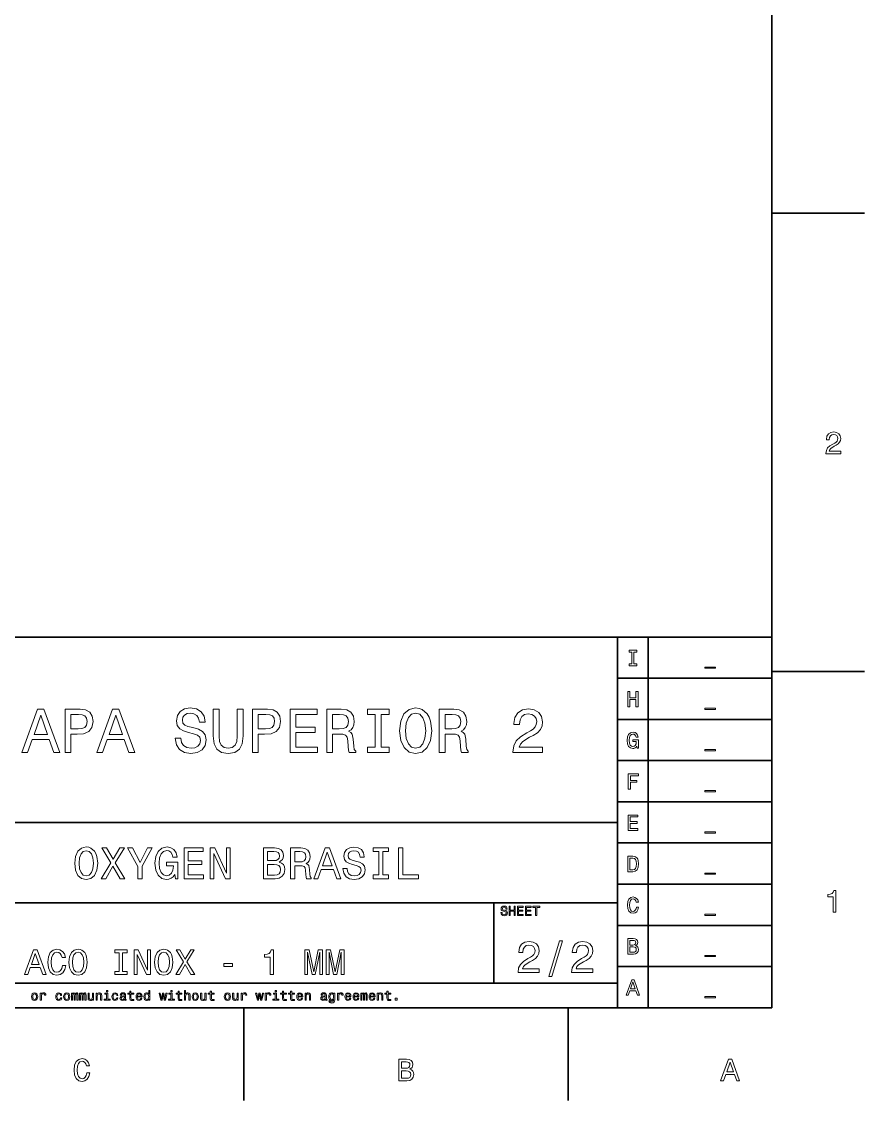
# Model space of a CAD drawing. Extents: x 0 to 841, y 0 to 594.
# Drawn here: x 699.5 to 836, y 5 to 179.6 of the extents above; entities that cross this region are included whole.
import ezdxf

# ---------------------------------------------------------------- set-up
doc = ezdxf.new("R2010")
doc.units = 0

msp = doc.modelspace()

# ---------------------------------------------------------------- linework, layer by layer
at = {"color": 7, "lineweight": 35}
for p, q in [((821, 20), (821, 574)), ((631, 80), (821, 80)), ((796, 20), (796, 80)), ((801, 20), (801, 80)), ((821, 80), (821, 20)), ((796, 73.333336), (821, 73.333336)), ((796, 66.666664), (821, 66.666664)), ((796, 60), (821, 60)), ((796, 53.333332), (821, 53.333332)), ((631, 50), (796, 50)), ((796, 46.666668), (821, 46.666668)), ((796, 40), (821, 40)), ((631, 37), (796, 37)), ((796, 33.333332), (821, 33.333332)), ((796, 26.666666), (821, 26.666666)), ((631, 24), (796, 24)), ((20, 20), (821, 20)), ((631, 20), (821, 20))]:
    msp.add_line(p, q, dxfattribs=at)
at = {"color": 7, "lineweight": 35, "ltscale": 0.375}
for p, q in [((821, 148.600006), (836, 148.600006)), ((821, 74.400002), (836, 74.400002)), ((735.5, 20), (735.5, 5)), ((788, 20), (788, 5))]:
    msp.add_line(p, q, dxfattribs=at)
at = {"color": 7, "lineweight": 35, "ltscale": 0.325}
msp.add_line((776, 24), (776, 37), dxfattribs=at)
at = {"color": 7, "lineweight": 13}
for points in [[(829.76947, 109.666786), (832.175049, 109.666786), (832.175049, 110.100502), (830.273804, 110.100502), (830.3797, 110.337532), (830.561218, 110.534218), (831.121033, 110.892288), (831.418579, 111.043587), (831.751465, 111.260445), (831.988464, 111.512604), (832.124634, 111.810158), (832.175049, 112.148056), (832.089355, 112.571686), (831.852295, 112.904541), (831.489197, 113.116356), (831.020203, 113.192001), (830.536011, 113.10627), (830.167847, 112.869232), (829.930847, 112.490997), (829.850159, 111.991714), (829.850159, 111.921112), (830.309082, 111.921112), (830.309082, 111.961456), (830.354492, 112.304398), (830.490662, 112.556557), (830.70752, 112.717941), (830.994934, 112.773415), (831.287476, 112.722984), (831.504333, 112.596901), (831.645569, 112.400215), (831.695984, 112.153099), (831.660645, 111.921112), (831.564819, 111.724426), (831.403442, 111.552956), (831.18158, 111.401657), (830.884033, 111.240273), (830.389771, 110.927589), (830.041809, 110.594742), (829.835022, 110.191284), (829.76947, 109.681915)], [(798.33429, 75.659821), (797.87323, 75.659821), (797.87323, 75.357224), (799.126831, 75.357224), (799.126831, 75.659821), (798.66571, 75.659821), (798.66571, 77.554626), (799.126831, 77.554626), (799.126831, 77.857224), (797.87323, 77.857224), (797.87323, 77.554626), (798.33429, 77.554626)], [(810.132568, 75.140724), (810.132568, 74.938995), (811.867432, 74.938995), (811.867432, 75.140724)], [(797.664246, 68.690559), (797.999268, 68.690559), (797.999268, 69.864914), (799.000732, 69.864914), (799.000732, 68.690559), (799.332153, 68.690559), (799.332153, 71.190559), (799.000732, 71.190559), (799.000732, 70.171104), (797.999268, 70.171104), (797.999268, 71.190559), (797.664246, 71.190559)], [(699.537476, 61.333572), (700.465454, 61.333572), (701.201721, 63.391209), (703.995667, 63.391209), (704.731995, 61.333572), (705.680115, 61.333572), (703.118164, 68.343658), (702.089355, 68.343658)], [(706.547546, 61.333572), (707.475525, 61.333572), (707.475525, 64.288902), (708.504333, 64.288902), (709.543213, 64.339333), (710.370361, 64.69236), (710.904907, 65.378242), (711.086487, 66.316284), (710.945251, 67.183716), (710.541809, 67.81916), (709.876099, 68.202446), (708.968323, 68.333572), (706.547546, 68.333572)], [(711.68158, 61.333572), (712.609497, 61.333572), (713.345825, 63.391209), (716.139771, 63.391209), (716.876099, 61.333572), (717.824219, 61.333572), (715.262268, 68.343658), (714.233459, 68.343658)], [(725.298279, 63.643372), (724.380432, 63.643372), (724.582153, 62.574207), (725.086487, 61.787464), (725.863159, 61.3134), (726.912109, 61.14193), (727.95105, 61.303314), (728.727661, 61.747116), (729.221924, 62.443081), (729.403442, 63.36095), (729.252197, 64.188042), (728.828552, 64.722618), (728.142639, 65.075645), (727.224792, 65.337898), (726.438049, 65.529541), (725.923645, 65.751442), (725.631165, 66.074203), (725.540344, 66.578529), (725.631165, 67.032417), (725.893372, 67.375359), (726.296875, 67.607346), (726.851624, 67.688042), (727.416443, 67.587173), (727.860229, 67.314842), (728.152771, 66.860947), (728.293945, 66.245674), (729.211853, 66.245674), (729.211853, 66.265846), (729.050415, 67.213974), (728.576416, 67.920029), (727.829956, 68.363831), (726.82135, 68.515129), (725.913574, 68.363831), (725.20752, 67.940201), (724.753601, 67.284584), (724.592224, 66.437317), (724.723389, 65.680832), (725.106628, 65.166428), (725.711853, 64.823486), (726.53894, 64.561241), (727.355896, 64.329247), (727.971191, 64.107346), (728.344421, 63.78458), (728.475525, 63.260086), (728.354492, 62.725502), (728.041809, 62.322044), (727.567749, 62.069885), (726.952454, 61.989193), (726.266602, 62.100143), (725.742065, 62.422909), (725.409241, 62.947407)], [(730.553345, 63.996395), (730.694519, 62.735588), (731.138367, 61.837894), (731.884766, 61.323486), (732.963989, 61.14193), (734.033142, 61.323486), (734.779541, 61.837894), (735.223389, 62.725502), (735.374634, 63.996395), (735.374634, 68.333572), (734.436646, 68.333572), (734.436646, 63.945965), (734.345825, 63.088615), (734.073486, 62.473343), (733.609497, 62.110229), (732.963989, 61.989193), (732.298279, 62.110229), (731.83429, 62.473343), (731.561951, 63.078529), (731.481262, 63.945965), (731.481262, 68.333572), (730.553345, 68.333572)], [(736.907776, 61.333572), (737.835754, 61.333572), (737.835754, 64.288902), (738.864563, 64.288902), (739.903442, 64.339333), (740.730591, 64.69236), (741.265137, 65.378242), (741.446716, 66.316284), (741.305481, 67.183716), (740.902039, 67.81916), (740.236328, 68.202446), (739.328552, 68.333572), (736.907776, 68.333572)], [(742.989929, 61.333572), (747.427979, 61.333572), (747.427979, 62.180836), (743.917908, 62.180836), (743.917908, 64.551155), (747.044678, 64.551155), (747.044678, 65.388329), (743.917908, 65.388329), (743.917908, 67.486313), (747.34729, 67.486313), (747.34729, 68.333572), (742.989929, 68.333572)], [(748.930847, 61.333572), (749.868896, 61.333572), (749.868896, 64.288902), (750.827087, 64.288902), (751.533142, 64.258644), (751.976929, 64.117432), (752.219055, 63.78458), (752.319885, 63.18948), (752.370361, 62.2817), (752.430847, 61.6866), (752.55188, 61.333572), (753.610962, 61.333572), (753.610962, 61.525215), (753.378967, 61.807636), (753.298279, 62.33213), (753.227661, 63.461815), (753.056213, 64.298988), (752.824219, 64.561241), (752.461121, 64.752884), (752.864563, 65.005043), (753.146973, 65.35807), (753.328552, 65.801872), (753.389038, 66.336456), (753.247864, 67.183716), (752.84436, 67.81916), (752.178711, 68.202446), (751.270874, 68.333572), (748.930847, 68.333572)], [(756.788208, 62.180836), (755.497131, 62.180836), (755.497131, 61.333572), (759.007202, 61.333572), (759.007202, 62.180836), (757.716125, 62.180836), (757.716125, 67.486313), (759.007202, 67.486313), (759.007202, 68.333572), (755.497131, 68.333572), (755.497131, 67.486313), (756.788208, 67.486313)], [(760.731995, 64.833572), (760.913574, 63.260086), (761.438049, 62.100143), (762.255066, 61.384007), (763.324219, 61.14193), (764.383301, 61.384007), (765.210388, 62.100143), (765.724792, 63.260086), (765.916443, 64.833572), (765.724792, 66.396973), (765.502869, 67.032417), (765.210388, 67.556915), (764.383301, 68.273056), (763.878967, 68.454613), (763.324219, 68.525215), (762.244995, 68.273056), (761.427979, 67.567001), (760.913574, 66.407059)], [(767.146973, 61.333572), (768.085022, 61.333572), (768.085022, 64.288902), (769.043213, 64.288902), (769.749268, 64.258644), (770.193115, 64.117432), (770.435181, 63.78458), (770.536011, 63.18948), (770.586487, 62.2817), (770.646973, 61.6866), (770.768005, 61.333572), (771.827087, 61.333572), (771.827087, 61.525215), (771.595093, 61.807636), (771.514404, 62.33213), (771.443787, 63.461815), (771.272339, 64.298988), (771.040344, 64.561241), (770.677246, 64.752884), (771.080688, 65.005043), (771.363098, 65.35807), (771.544678, 65.801872), (771.605225, 66.336456), (771.463989, 67.183716), (771.060547, 67.81916), (770.394836, 68.202446), (769.487061, 68.333572), (767.146973, 68.333572)], [(779.079224, 61.333572), (783.890503, 61.333572), (783.890503, 62.201008), (780.087891, 62.201008), (780.299683, 62.675072), (780.662842, 63.068443), (781.78241, 63.78458), (782.377502, 64.087173), (783.043213, 64.520889), (783.517273, 65.025215), (783.789612, 65.620316), (783.890503, 66.296112), (783.718994, 67.143372), (783.244934, 67.809074), (782.518738, 68.232712), (781.580688, 68.384003), (780.612427, 68.212532), (779.876099, 67.738472), (779.402039, 66.981987), (779.240662, 65.983429), (779.240662, 65.842216), (780.158508, 65.842216), (780.158508, 65.922913), (780.249268, 66.608788), (780.521606, 67.113113), (780.955322, 67.435875), (781.530273, 67.546829), (782.115295, 67.445961), (782.549011, 67.193802), (782.831421, 66.80043), (782.932251, 66.306198), (782.861694, 65.842216), (782.670044, 65.448845), (782.34729, 65.105904), (781.903442, 64.803314), (781.30835, 64.480545), (780.319885, 63.855186), (779.623901, 63.18948), (779.210388, 62.382565), (779.079224, 61.363831)], [(810.132568, 68.47406), (810.132568, 68.272331), (811.867432, 68.272331), (811.867432, 68.47406)], [(701.524536, 64.248558), (702.60376, 67.335014), (703.682983, 64.248558)], [(708.716125, 67.476227), (709.32135, 67.415703), (709.765137, 67.22406), (710.027405, 66.871033), (710.118164, 66.316284), (710.017334, 65.73127), (709.744995, 65.378242), (709.281006, 65.196686), (708.645569, 65.146255), (707.475525, 65.146255), (707.475525, 67.476227)], [(713.668579, 64.248558), (714.747864, 67.335014), (715.827087, 64.248558)], [(739.076416, 67.476227), (739.68158, 67.415703), (740.125366, 67.22406), (740.387634, 66.871033), (740.478394, 66.316284), (740.377563, 65.73127), (740.105225, 65.378242), (739.641235, 65.196686), (739.005798, 65.146255), (737.835754, 65.146255), (737.835754, 67.476227)], [(751.008667, 67.476227), (751.623901, 67.415703), (752.057617, 67.22406), (752.329956, 66.871033), (752.420776, 66.316284), (752.319885, 65.73127), (752.047546, 65.378242), (751.583618, 65.196686), (750.94812, 65.146255), (749.868896, 65.146255), (749.868896, 67.476227)], [(761.700317, 64.833572), (761.811279, 66.054031), (762.144104, 66.951729), (762.658508, 67.496399), (763.324219, 67.688042), (763.979858, 67.496399), (764.494263, 66.941643), (764.827087, 66.043945), (764.94812, 64.833572), (764.827087, 63.61311), (764.494263, 62.715416), (763.979858, 62.17075), (763.324219, 61.989193), (762.658508, 62.17075), (762.144104, 62.715416), (761.811279, 63.603024)], [(769.224792, 67.476227), (769.840088, 67.415703), (770.273804, 67.22406), (770.546143, 66.871033), (770.636902, 66.316284), (770.536011, 65.73127), (770.263672, 65.378242), (769.799744, 65.196686), (769.164246, 65.146255), (768.085022, 65.146255), (768.085022, 67.476227)], [(799.159241, 62.35891), (799.220459, 62.023895), (799.400574, 62.023895), (799.400574, 63.37476), (798.489197, 63.37476), (798.489197, 63.068565), (799.051147, 63.068565), (799.051147, 63.046951), (799.007935, 62.715538), (798.892639, 62.470581), (798.716125, 62.315681), (798.496399, 62.265251), (798.251465, 62.33009), (798.060547, 62.524616), (797.938049, 62.845222), (797.894836, 63.284702), (797.934448, 63.720581), (798.056946, 64.041183), (798.251465, 64.23571), (798.514404, 64.304153), (798.694519, 64.268135), (798.842224, 64.167267), (798.950317, 63.997959), (799.011536, 63.771015), (799.368164, 63.771015), (799.274475, 64.116837), (799.097961, 64.376198), (798.849426, 64.534698), (798.536011, 64.592339), (798.125366, 64.502281), (797.815552, 64.239311), (797.617432, 63.825047), (797.549011, 63.273895), (797.617432, 62.719139), (797.815552, 62.304874), (798.107361, 62.041908), (798.474792, 61.955452), (798.680115, 61.984268), (798.863831, 62.056316), (799.022339, 62.182396)], [(810.132568, 61.807396), (810.132568, 61.605667), (811.867432, 61.605667), (811.867432, 61.807396)], [(797.761536, 55.357231), (798.096558, 55.357231), (798.096558, 56.506367), (799.148438, 56.506367), (799.148438, 56.805359), (798.096558, 56.805359), (798.096558, 57.554638), (799.389771, 57.554638), (799.389771, 57.857231), (797.761536, 57.857231)], [(810.132568, 55.140732), (810.132568, 54.939003), (811.867432, 54.939003), (811.867432, 55.140732)], [(797.74353, 48.690563), (799.328552, 48.690563), (799.328552, 48.993156), (798.074951, 48.993156), (798.074951, 49.839699), (799.19165, 49.839699), (799.19165, 50.138691), (798.074951, 50.138691), (798.074951, 50.88797), (799.299744, 50.88797), (799.299744, 51.190563), (797.74353, 51.190563)], [(810.132568, 48.474064), (810.132568, 48.272335), (811.867432, 48.272335), (811.867432, 48.474064)], [(708.125366, 43.381123), (708.255066, 42.257202), (708.6297, 41.428673), (709.213257, 40.917145), (709.976929, 40.744236), (710.733398, 40.917145), (711.324219, 41.428673), (711.69165, 42.257202), (711.828552, 43.381123), (711.69165, 44.497837), (711.533142, 44.951729), (711.324219, 45.326366), (710.733398, 45.837894), (710.373169, 45.967579), (709.976929, 46.018009), (709.206055, 45.837894), (708.622498, 45.333572), (708.255066, 44.505043)], [(708.817017, 43.381123), (708.89624, 44.25288), (709.133972, 44.894089), (709.501404, 45.283138), (709.976929, 45.420029), (710.445251, 45.283138), (710.812683, 44.886887), (711.050415, 44.245674), (711.136902, 43.381123), (711.050415, 42.509365), (710.812683, 41.868153), (710.445251, 41.479107), (709.976929, 41.349422), (709.501404, 41.479107), (709.133972, 41.868153), (708.89624, 42.502159)], [(712.404907, 40.881123), (713.161377, 40.881123), (714.306885, 42.905617), (715.47406, 40.881123), (716.237732, 40.881123), (714.674316, 43.453167), (716.158508, 45.888329), (715.430847, 45.888329), (714.328552, 44.036743), (713.247803, 45.888329), (712.491333, 45.888329), (713.968262, 43.445965)], [(719.02594, 40.881123), (719.02594, 42.905617), (720.668579, 45.888329), (719.919312, 45.888329), (718.687317, 43.518009), (717.440918, 45.888329), (716.641174, 45.888329), (718.355896, 42.862389), (718.355896, 40.881123)], [(724.306885, 41.551151), (724.429382, 40.881123), (724.789612, 40.881123), (724.789612, 43.582851), (722.966858, 43.582851), (722.966858, 42.970459), (724.090759, 42.970459), (724.090759, 42.927231), (724.004333, 42.264408), (723.773743, 41.774494), (723.420715, 41.464695), (722.981262, 41.363831), (722.491333, 41.493515), (722.109497, 41.882565), (721.864563, 42.523773), (721.778076, 43.402737), (721.857361, 44.274494), (722.102295, 44.915703), (722.491333, 45.304752), (723.017273, 45.441643), (723.377502, 45.369595), (723.672913, 45.167866), (723.889038, 44.82925), (724.011536, 44.375359), (724.724792, 44.375359), (724.537476, 45.067001), (724.184448, 45.585732), (723.687317, 45.902737), (723.060486, 46.018009), (722.239197, 45.837894), (721.619568, 45.311958), (721.223328, 44.483429), (721.086426, 43.381123), (721.223328, 42.271614), (721.619568, 41.443081), (722.203186, 40.917145), (722.938049, 40.744236), (723.348694, 40.801872), (723.716125, 40.945965), (724.033142, 41.198124)], [(725.812683, 40.881123), (728.982727, 40.881123), (728.982727, 41.486309), (726.475525, 41.486309), (726.475525, 43.179394), (728.708923, 43.179394), (728.708923, 43.777374), (726.475525, 43.777374), (726.475525, 45.275936), (728.925049, 45.275936), (728.925049, 45.881123), (725.812683, 45.881123)], [(730.020142, 40.881123), (730.618164, 40.881123), (730.618164, 44.980545), (732.534546, 40.881123), (733.305481, 40.881123), (733.305481, 45.881123), (732.700256, 45.881123), (732.700256, 41.7817), (730.805481, 45.881123), (730.020142, 45.881123)], [(741.237732, 43.582851), (741.742065, 44.000717), (741.871765, 44.2817), (741.914978, 44.627522), (741.821289, 45.167866), (741.540344, 45.556915), (741.086426, 45.794666), (740.452454, 45.881123), (738.672913, 45.881123), (738.672913, 40.881123), (740.553284, 40.881123), (741.223328, 40.981987), (741.720459, 41.277374), (742.030273, 41.745674), (742.138306, 42.379681), (742.073486, 42.804752), (741.900574, 43.15778), (741.619568, 43.417145)], [(743.067688, 40.881123), (743.737732, 40.881123), (743.737732, 42.992073), (744.42218, 42.992073), (744.926514, 42.970459), (745.24353, 42.869595), (745.416443, 42.631844), (745.488464, 42.206772), (745.524475, 41.558357), (745.567688, 41.133286), (745.654175, 40.881123), (746.410645, 40.881123), (746.410645, 41.018009), (746.244934, 41.219738), (746.187317, 41.594379), (746.136902, 42.401295), (746.014404, 42.999279), (745.848694, 43.1866), (745.589355, 43.323486), (745.877502, 43.503601), (746.079224, 43.755764), (746.208923, 44.072765), (746.252136, 44.454609), (746.151306, 45.059795), (745.863098, 45.513687), (745.387573, 45.787464), (744.739197, 45.881123), (743.067688, 45.881123)], [(746.821289, 40.881123), (747.484131, 40.881123), (748.010071, 42.350864), (750.005737, 42.350864), (750.531677, 40.881123), (751.208923, 40.881123), (749.378967, 45.888329), (748.644104, 45.888329)], [(752.210388, 42.530979), (751.554749, 42.530979), (751.698853, 41.767288), (752.059082, 41.20533), (752.613831, 40.866714), (753.363098, 40.744236), (754.105164, 40.859509), (754.659912, 41.17651), (755.012939, 41.67363), (755.142639, 42.32925), (755.034546, 42.920029), (754.731995, 43.301872), (754.242065, 43.554031), (753.586426, 43.741352), (753.024475, 43.878242), (752.657043, 44.036743), (752.44812, 44.267288), (752.383301, 44.627522), (752.44812, 44.951729), (752.635437, 45.196686), (752.923645, 45.362389), (753.319885, 45.420029), (753.723328, 45.34798), (754.040344, 45.153458), (754.249268, 44.82925), (754.350159, 44.389767), (755.005737, 44.389767), (755.005737, 44.404179), (754.890503, 45.081409), (754.55188, 45.585732), (754.018738, 45.902737), (753.298279, 46.010807), (752.649841, 45.902737), (752.145508, 45.600143), (751.821289, 45.131844), (751.706055, 44.526657), (751.799683, 43.986309), (752.073486, 43.618874), (752.505737, 43.373917), (753.096558, 43.1866), (753.680115, 43.020893), (754.119568, 42.862389), (754.386169, 42.631844), (754.479797, 42.257202), (754.393372, 41.875359), (754.170044, 41.587173), (753.831421, 41.407059), (753.391907, 41.349422), (752.902039, 41.428673), (752.527344, 41.659222), (752.289612, 42.033859)], [(757.354492, 41.486309), (756.432251, 41.486309), (756.432251, 40.881123), (758.939453, 40.881123), (758.939453, 41.486309), (758.017273, 41.486309), (758.017273, 45.275936), (758.939453, 45.275936), (758.939453, 45.881123), (756.432251, 45.881123), (756.432251, 45.275936), (757.354492, 45.275936)], [(760.560547, 40.881123), (763.773804, 40.881123), (763.773804, 41.486309), (761.223328, 41.486309), (761.223328, 45.881123), (760.560547, 45.881123)], [(740.315552, 43.806194), (739.335754, 43.806194), (739.335754, 45.283138), (740.373169, 45.283138), (740.762207, 45.239914), (741.036011, 45.110229), (741.201721, 44.886887), (741.259338, 44.555473), (741.194519, 44.22406), (741.021606, 43.993515), (740.726196, 43.849422)], [(744.55188, 45.26873), (744.991333, 45.225502), (745.301147, 45.088615), (745.495667, 44.836452), (745.560486, 44.440201), (745.488464, 44.022331), (745.293945, 43.770172), (744.962524, 43.640488), (744.508667, 43.604465), (743.737732, 43.604465), (743.737732, 45.26873)], [(748.240601, 42.963257), (749.011536, 45.167866), (749.78241, 42.963257)], [(798.496399, 44.523895), (797.664246, 44.523895), (797.664246, 42.023895), (798.496399, 42.023895), (798.889038, 42.103146), (799.180847, 42.344501), (799.360962, 42.737152), (799.425781, 43.273895), (799.368164, 43.821445), (799.296143, 44.037582), (799.195251, 44.210495), (798.903442, 44.444645), (798.712524, 44.502281)], [(798.471191, 44.224903), (798.744934, 44.170868), (798.932251, 44.005165), (799.043945, 43.709774), (799.079956, 43.273895), (799.040344, 42.852425), (798.92865, 42.557037), (798.737732, 42.380524), (798.471191, 42.322887), (797.999268, 42.322887), (797.999268, 44.224903)], [(740.47406, 41.479107), (739.335754, 41.479107), (739.335754, 43.201008), (740.409241, 43.201008), (740.863098, 43.150574), (741.187317, 42.999279), (741.381836, 42.739914), (741.446655, 42.365273), (741.381836, 41.969017), (741.201721, 41.695244), (740.899109, 41.529537)], [(810.132568, 41.807396), (810.132568, 41.605667), (811.867432, 41.605667), (811.867432, 41.807396)], [(830.909241, 35.466785), (831.368164, 35.466785), (831.368164, 38.992001), (831.025208, 38.992001), (830.934448, 38.684364), (830.752869, 38.477592), (830.475525, 38.356556), (830.092224, 38.316208), (830.092224, 37.958141), (830.909241, 37.958141)], [(799.083557, 36.286625), (799.011536, 35.984032), (798.892639, 35.767895), (798.726929, 35.634609), (798.53241, 35.591381), (798.298279, 35.656223), (798.114563, 35.850746), (797.992065, 36.167751), (797.952454, 36.607231), (797.992065, 37.04311), (798.110962, 37.363716), (798.294678, 37.558239), (798.53241, 37.626682), (798.705322, 37.59066), (798.853027, 37.489796), (798.968323, 37.327694), (799.047546, 37.104351), (799.389771, 37.104351), (799.281677, 37.446568), (799.09436, 37.705933), (798.838623, 37.868038), (798.53241, 37.925674), (798.150574, 37.835617), (797.858765, 37.583454), (797.671448, 37.169189), (797.606628, 36.607231), (797.671448, 36.045273), (797.858765, 35.631008), (798.150574, 35.375244), (798.53241, 35.288788), (798.867432, 35.357231), (799.137634, 35.548153), (799.328552, 35.861553), (799.429382, 36.286625)], [(777.309082, 35.413544), (777.112366, 35.413544), (777.15564, 35.184437), (777.263672, 35.01585), (777.430115, 34.914265), (777.654907, 34.877522), (777.877502, 34.912102), (778.043945, 35.007202), (778.149841, 35.156338), (778.188782, 35.353024), (778.156311, 35.530258), (778.065552, 35.64481), (777.918579, 35.720459), (777.721924, 35.776657), (777.553284, 35.817722), (777.443054, 35.865273), (777.380432, 35.934437), (777.360962, 36.042507), (777.380432, 36.139767), (777.436584, 36.213257), (777.523071, 36.262966), (777.641907, 36.280258), (777.762939, 36.258644), (777.858093, 36.200287), (777.920776, 36.103024), (777.950989, 35.97118), (778.147705, 35.97118), (778.147705, 35.975502), (778.113098, 36.178673), (778.011536, 36.329971), (777.851563, 36.425072), (777.635437, 36.457493), (777.440918, 36.425072), (777.289612, 36.334293), (777.192383, 36.193802), (777.157776, 36.012245), (777.185852, 35.850143), (777.268005, 35.739914), (777.397705, 35.666424), (777.574951, 35.610229), (777.75, 35.560516), (777.881836, 35.512966), (777.961792, 35.443802), (777.989929, 35.331409), (777.963989, 35.216858), (777.896973, 35.130402), (777.79541, 35.076366), (777.663574, 35.059078), (777.516541, 35.082851), (777.404175, 35.152016), (777.332825, 35.264408)], [(778.450317, 34.918587), (778.651306, 34.918587), (778.651306, 35.623199), (779.252136, 35.623199), (779.252136, 34.918587), (779.450989, 34.918587), (779.450989, 36.418587), (779.252136, 36.418587), (779.252136, 35.806915), (778.651306, 35.806915), (778.651306, 36.418587), (778.450317, 36.418587)], [(779.799011, 34.918587), (780.75, 34.918587), (780.75, 35.100143), (779.997864, 35.100143), (779.997864, 35.608067), (780.667847, 35.608067), (780.667847, 35.787464), (779.997864, 35.787464), (779.997864, 36.23703), (780.732727, 36.23703), (780.732727, 36.418587), (779.799011, 36.418587)], [(781.100159, 34.918587), (782.051147, 34.918587), (782.051147, 35.100143), (781.299011, 35.100143), (781.299011, 35.608067), (781.968994, 35.608067), (781.968994, 35.787464), (781.299011, 35.787464), (781.299011, 36.23703), (782.033875, 36.23703), (782.033875, 36.418587), (781.100159, 36.418587)], [(782.755737, 34.918587), (782.95459, 34.918587), (782.95459, 36.23703), (783.408508, 36.23703), (783.408508, 36.418587), (782.299683, 36.418587), (782.299683, 36.23703), (782.755737, 36.23703)], [(810.132568, 35.140732), (810.132568, 34.939003), (811.867432, 34.939003), (811.867432, 35.140732)], [(779.904907, 25.700289), (783.341553, 25.700289), (783.341553, 26.319885), (780.625366, 26.319885), (780.776672, 26.658503), (781.036072, 26.939482), (781.835754, 27.45101), (782.260803, 27.667147), (782.736328, 27.976946), (783.074951, 28.337177), (783.26947, 28.762249), (783.341553, 29.244957), (783.219055, 29.850143), (782.880432, 30.325649), (782.361694, 30.628242), (781.69165, 30.736313), (781, 30.613834), (780.47406, 30.275217), (780.135498, 29.734871), (780.020203, 29.021614), (780.020203, 28.92075), (780.675842, 28.92075), (780.675842, 28.978386), (780.740662, 29.4683), (780.935181, 29.828531), (781.244995, 30.059078), (781.65564, 30.138329), (782.073486, 30.066282), (782.383301, 29.886168), (782.585022, 29.605188), (782.657104, 29.252163), (782.606628, 28.92075), (782.469788, 28.639771), (782.239197, 28.394814), (781.922241, 28.178675), (781.497131, 27.948128), (780.791077, 27.501442), (780.293945, 27.025938), (779.998596, 26.449568), (779.904907, 25.721903)], [(784.876099, 25.03026), (785.37323, 25.03026), (787.11676, 30.837177), (786.612427, 30.837177)], [(788.579285, 25.700289), (792.015869, 25.700289), (792.015869, 26.319885), (789.299744, 26.319885), (789.45105, 26.658503), (789.710388, 26.939482), (790.510132, 27.45101), (790.935181, 27.667147), (791.410706, 27.976946), (791.749329, 28.337177), (791.943848, 28.762249), (792.015869, 29.244957), (791.893372, 29.850143), (791.55481, 30.325649), (791.036072, 30.628242), (790.366028, 30.736313), (789.674377, 30.613834), (789.148438, 30.275217), (788.809814, 29.734871), (788.69458, 29.021614), (788.69458, 28.92075), (789.350159, 28.92075), (789.350159, 28.978386), (789.415039, 29.4683), (789.609558, 29.828531), (789.919312, 30.059078), (790.330017, 30.138329), (790.747864, 30.066282), (791.057678, 29.886168), (791.259399, 29.605188), (791.331421, 29.252163), (791.281006, 28.92075), (791.144104, 28.639771), (790.913574, 28.394814), (790.596558, 28.178675), (790.171509, 27.948128), (789.465454, 27.501442), (788.968323, 27.025938), (788.672913, 26.449568), (788.579285, 25.721903)], [(798.950317, 30.041426), (799.202454, 30.250359), (799.267273, 30.39085), (799.288879, 30.563761), (799.242065, 30.833933), (799.101563, 31.028458), (798.874634, 31.147333), (798.557617, 31.190561), (797.667847, 31.190561), (797.667847, 28.690561), (798.608093, 28.690561), (798.943115, 28.740993), (799.19165, 28.888687), (799.346558, 29.122837), (799.400574, 29.43984), (799.368164, 29.652376), (799.281677, 29.82889), (799.141235, 29.958572)], [(798.489197, 30.153097), (797.999268, 30.153097), (797.999268, 30.891569), (798.518005, 30.891569), (798.712524, 30.869957), (798.849426, 30.805115), (798.932251, 30.693443), (798.961121, 30.527737), (798.92865, 30.36203), (798.842224, 30.246758), (798.694519, 30.174711)], [(798.56842, 28.989553), (797.999268, 28.989553), (797.999268, 29.850504), (798.536011, 29.850504), (798.763, 29.825287), (798.925049, 29.74964), (799.022339, 29.619957), (799.054749, 29.432636), (799.022339, 29.234509), (798.932251, 29.097622), (798.781006, 29.014769)], [(699.959656, 25.360231), (700.489868, 25.360231), (700.910645, 26.536024), (702.507202, 26.536024), (702.927917, 25.360231), (703.469727, 25.360231), (702.005737, 29.365995), (701.417847, 29.365995)], [(701.095093, 27.025938), (701.711792, 28.789627), (702.328491, 27.025938)], [(706.115234, 26.847263), (706, 26.363113), (705.809753, 26.017292), (705.544678, 25.804035), (705.233398, 25.734871), (704.858765, 25.838617), (704.564819, 26.149857), (704.368835, 26.657061), (704.305481, 27.360231), (704.368835, 28.057638), (704.559082, 28.570606), (704.853027, 28.881845), (705.233398, 28.991356), (705.510071, 28.933718), (705.746399, 28.772335), (705.930847, 28.51297), (706.057617, 28.155621), (706.605164, 28.155621), (706.432251, 28.703171), (706.132568, 29.118156), (705.723328, 29.377522), (705.233398, 29.469742), (704.622437, 29.325649), (704.155579, 28.922192), (703.855896, 28.259367), (703.752136, 27.360231), (703.855896, 26.461096), (704.155579, 25.798271), (704.622437, 25.38905), (705.233398, 25.250721), (705.769409, 25.360231), (706.201721, 25.665707), (706.507202, 26.167149), (706.668579, 26.847263)], [(707.169983, 27.360231), (707.273743, 26.461096), (707.573486, 25.798271), (708.040344, 25.38905), (708.651306, 25.250721), (709.25647, 25.38905), (709.729065, 25.798271), (710.02301, 26.461096), (710.132568, 27.360231), (710.02301, 28.253603), (709.89624, 28.616714), (709.729065, 28.916428), (709.25647, 29.325649), (708.968262, 29.429396), (708.651306, 29.469742), (708.034546, 29.325649), (707.567688, 28.922192), (707.273743, 28.259367)], [(707.723328, 27.360231), (707.786743, 28.057638), (707.976929, 28.570606), (708.270874, 28.881845), (708.651306, 28.991356), (709.02594, 28.881845), (709.319885, 28.564842), (709.510071, 28.051874), (709.579224, 27.360231), (709.510071, 26.662825), (709.319885, 26.149857), (709.02594, 25.838617), (708.651306, 25.734871), (708.270874, 25.838617), (707.976929, 26.149857), (707.786743, 26.657061)], [(715.325623, 25.844381), (714.587891, 25.844381), (714.587891, 25.360231), (716.593628, 25.360231), (716.593628, 25.844381), (715.855896, 25.844381), (715.855896, 28.876081), (716.593628, 28.876081), (716.593628, 29.360231), (714.587891, 29.360231), (714.587891, 28.876081), (715.325623, 28.876081)], [(717.746399, 25.360231), (718.224792, 25.360231), (718.224792, 28.639771), (719.757935, 25.360231), (720.374634, 25.360231), (720.374634, 29.360231), (719.890503, 29.360231), (719.890503, 26.080692), (718.374634, 29.360231), (717.746399, 29.360231)], [(721.04895, 27.360231), (721.15271, 26.461096), (721.452454, 25.798271), (721.919312, 25.38905), (722.530273, 25.250721), (723.135437, 25.38905), (723.608032, 25.798271), (723.901978, 26.461096), (724.011536, 27.360231), (723.901978, 28.253603), (723.775208, 28.616714), (723.608032, 28.916428), (723.135437, 29.325649), (722.847229, 29.429396), (722.530273, 29.469742), (721.913513, 29.325649), (721.446655, 28.922192), (721.15271, 28.259367)], [(721.602295, 27.360231), (721.66571, 28.057638), (721.855896, 28.570606), (722.149841, 28.881845), (722.530273, 28.991356), (722.904907, 28.881845), (723.198853, 28.564842), (723.389038, 28.051874), (723.458191, 27.360231), (723.389038, 26.662825), (723.198853, 26.149857), (722.904907, 25.838617), (722.530273, 25.734871), (722.149841, 25.838617), (721.855896, 26.149857), (721.66571, 26.657061)], [(724.472595, 25.360231), (725.07782, 25.360231), (725.994202, 26.979828), (726.927917, 25.360231), (727.538879, 25.360231), (726.288147, 27.417868), (727.475464, 29.365995), (726.893372, 29.365995), (726.011536, 27.884727), (725.146973, 29.365995), (724.541748, 29.365995), (725.723328, 27.412106)], [(739.775208, 25.360231), (740.299683, 25.360231), (740.299683, 29.38905), (739.907776, 29.38905), (739.804016, 29.037464), (739.596497, 28.801153), (739.279541, 28.662825), (738.841492, 28.616714), (738.841492, 28.207493), (739.775208, 28.207493)], [(745.377502, 25.360231), (745.821289, 25.360231), (745.821289, 28.991356), (746.570557, 25.360231), (747.066284, 25.360231), (747.809753, 28.991356), (747.809753, 25.360231), (748.259338, 25.360231), (748.259338, 29.360231), (747.556152, 29.360231), (746.81842, 25.832853), (746.086426, 29.360231), (745.377502, 29.360231)], [(748.847229, 25.360231), (749.291077, 25.360231), (749.291077, 28.991356), (750.040344, 25.360231), (750.536011, 25.360231), (751.279541, 28.991356), (751.279541, 25.360231), (751.729065, 25.360231), (751.729065, 29.360231), (751.02594, 29.360231), (750.288147, 25.832853), (749.556152, 29.360231), (748.847229, 29.360231)], [(810.132568, 28.474064), (810.132568, 28.272335), (811.867432, 28.272335), (811.867432, 28.474064)], [(732.242065, 26.680117), (733.636841, 26.680117), (733.636841, 27.135448), (732.242065, 27.135448)], [(797.404907, 22.023895), (797.736328, 22.023895), (797.999268, 22.758766), (798.997131, 22.758766), (799.260071, 22.023895), (799.598694, 22.023895), (798.683716, 24.527498), (798.316284, 24.527498)], [(713.462524, 22.766211), (713.261536, 22.766211), (713.261536, 22.550072), (713.462524, 22.550072)], [(720.093689, 21.393732), (720.093689, 21.214336), (720.283875, 21.214336), (720.283875, 22.766211), (720.095825, 22.766211), (720.095825, 22.197765), (719.95105, 22.36203), (719.862427, 22.400936), (719.760803, 22.416065), (719.577087, 22.372837), (719.434448, 22.251801), (719.341492, 22.057276), (719.309082, 21.795748), (719.341492, 21.534222), (719.434448, 21.337536), (719.577087, 21.214336), (719.760803, 21.173269), (719.862427, 21.1884), (719.953186, 21.227304)], [(723.871765, 22.766211), (723.670776, 22.766211), (723.670776, 22.550072), (723.871765, 22.550072)], [(725.886169, 21.214336), (726.076416, 21.214336), (726.076416, 21.884365), (726.095825, 22.037823), (726.158508, 22.150215), (726.255798, 22.219379), (726.385498, 22.245316), (726.489197, 22.223701), (726.554077, 22.165344), (726.586487, 22.068083), (726.59729, 21.9384), (726.59729, 21.214336), (726.787476, 21.214336), (726.787476, 21.977304), (726.77887, 22.130762), (726.739929, 22.258286), (726.612427, 22.375), (726.413574, 22.416065), (726.305481, 22.400936), (726.212585, 22.359869), (726.134766, 22.295029), (726.076416, 22.206411), (726.076416, 22.766211), (725.886169, 22.766211)], [(740.786804, 22.766211), (740.585815, 22.766211), (740.585815, 22.550072), (740.786804, 22.550072)], [(798.114563, 23.064962), (798.5, 24.167267), (798.885437, 23.064962)], [(701.108032, 21.793587), (701.142639, 21.529898), (701.242065, 21.335373), (701.399841, 21.214336), (701.611633, 21.173269), (701.821289, 21.214336), (701.979065, 21.333212), (702.078491, 21.527737), (702.115234, 21.793587), (702.078491, 22.057276), (701.979065, 22.253962), (701.821289, 22.372837), (701.611633, 22.416065), (701.399841, 22.372837), (701.242065, 22.251801), (701.142639, 22.057276)], [(701.302551, 21.795748), (701.322021, 21.990273), (701.382568, 22.130762), (701.479797, 22.217218), (701.611633, 22.247478), (701.741333, 22.217218), (701.838623, 22.132925), (701.899109, 21.990273), (701.920715, 21.795748), (701.899109, 21.599062), (701.838623, 21.456411), (701.741333, 21.369955), (701.611633, 21.341858), (701.479797, 21.369955), (701.382568, 21.456411), (701.322021, 21.599062)], [(702.536743, 21.214336), (702.726929, 21.214336), (702.726929, 21.877882), (702.746399, 22.037823), (702.804749, 22.152376), (702.899841, 22.22154), (703.027344, 22.245316), (703.122437, 22.230186), (703.193787, 22.186958), (703.237, 22.113472), (703.252136, 22.014048), (703.444519, 22.014048), (703.418579, 22.189121), (703.347229, 22.31448), (703.228394, 22.390129), (703.066284, 22.416065), (702.956055, 22.398775), (702.860962, 22.355547), (702.776611, 22.282061), (702.709656, 22.182636), (702.709656, 22.375), (702.536743, 22.375)], [(705.806885, 21.990273), (705.994934, 21.990273), (705.956055, 22.163183), (705.863098, 22.299351), (705.718262, 22.383644), (705.530273, 22.416065), (705.322754, 22.372837), (705.164978, 22.251801), (705.065552, 22.055115), (705.030945, 21.791426), (705.063354, 21.529898), (705.160645, 21.335373), (705.314087, 21.214336), (705.523743, 21.173269), (705.709656, 21.20569), (705.854431, 21.296469), (705.953857, 21.439119), (705.997131, 21.629322), (705.815552, 21.629322), (705.783142, 21.508284), (705.722595, 21.417507), (705.636169, 21.361311), (705.530273, 21.344019), (705.398376, 21.372118), (705.303284, 21.458572), (705.244934, 21.599062), (705.225464, 21.797911), (705.244934, 21.992434), (705.305481, 22.132925), (705.40271, 22.219379), (705.530273, 22.24964), (705.642639, 22.230186), (705.726929, 22.180475), (705.783142, 22.098343)], [(706.312683, 21.793587), (706.347229, 21.529898), (706.446655, 21.335373), (706.604431, 21.214336), (706.816284, 21.173269), (707.02594, 21.214336), (707.183716, 21.333212), (707.283142, 21.527737), (707.319885, 21.793587), (707.283142, 22.057276), (707.183716, 22.253962), (707.02594, 22.372837), (706.816284, 22.416065), (706.604431, 22.372837), (706.446655, 22.251801), (706.347229, 22.057276)], [(706.507202, 21.795748), (706.526672, 21.990273), (706.587158, 22.130762), (706.684448, 22.217218), (706.816284, 22.247478), (706.945923, 22.217218), (707.043213, 22.132925), (707.10376, 21.990273), (707.125366, 21.795748), (707.10376, 21.599062), (707.043213, 21.456411), (706.945923, 21.369955), (706.816284, 21.341858), (706.684448, 21.369955), (706.587158, 21.456411), (706.526672, 21.599062)], [(707.59436, 21.214336), (707.76947, 21.214336), (707.76947, 21.990273), (707.780273, 22.106987), (707.812683, 22.191282), (707.862366, 22.240993), (707.927246, 22.260447), (707.979126, 22.243155), (708.013672, 22.199926), (708.030945, 22.12644), (708.037476, 22.029179), (708.037476, 21.214336), (708.201721, 21.214336), (708.201721, 21.990273), (708.212524, 22.104826), (708.244934, 22.189121), (708.296814, 22.240993), (708.361694, 22.260447), (708.413513, 22.243155), (708.44812, 22.199926), (708.469727, 22.029179), (708.469727, 21.214336), (708.644775, 21.214336), (708.644775, 22.016211), (708.633972, 22.182636), (708.599426, 22.310158), (708.530273, 22.387968), (708.417847, 22.416065), (708.286011, 22.372837), (708.184448, 22.247478), (708.104492, 22.370676), (707.970459, 22.416065), (707.847229, 22.372837), (707.762939, 22.251801), (707.762939, 22.375), (707.59436, 22.375)], [(708.895508, 21.214336), (709.070618, 21.214336), (709.070618, 21.990273), (709.081421, 22.106987), (709.113831, 22.191282), (709.163513, 22.240993), (709.228394, 22.260447), (709.280273, 22.243155), (709.314819, 22.199926), (709.332153, 22.12644), (709.338623, 22.029179), (709.338623, 21.214336), (709.502869, 21.214336), (709.502869, 21.990273), (709.513672, 22.104826), (709.546082, 22.189121), (709.597961, 22.240993), (709.662842, 22.260447), (709.714722, 22.243155), (709.749268, 22.199926), (709.770874, 22.029179), (709.770874, 21.214336), (709.945984, 21.214336), (709.945984, 22.016211), (709.935181, 22.182636), (709.900574, 22.310158), (709.831421, 22.387968), (709.718994, 22.416065), (709.587158, 22.372837), (709.485596, 22.247478), (709.40564, 22.370676), (709.271606, 22.416065), (709.148438, 22.372837), (709.064087, 22.251801), (709.064087, 22.375), (708.895508, 22.375)], [(711.167114, 22.375), (710.976929, 22.375), (710.976929, 21.704971), (710.955322, 21.549351), (710.892639, 21.436958), (710.79541, 21.367794), (710.667847, 21.34618), (710.566284, 21.363472), (710.501465, 21.415344), (710.464722, 21.503962), (710.456055, 21.629322), (710.456055, 22.375), (710.265869, 22.375), (710.265869, 21.61203), (710.272339, 21.458572), (710.313416, 21.331051), (710.438782, 21.214336), (710.639771, 21.173269), (710.747803, 21.1884), (710.840759, 21.227304), (710.920776, 21.294308), (710.985596, 21.391569), (710.985596, 21.214336), (711.167114, 21.214336)], [(711.573486, 21.214336), (711.763672, 21.214336), (711.763672, 21.884365), (711.783142, 22.037823), (711.845825, 22.150215), (711.943115, 22.219379), (712.072754, 22.245316), (712.176514, 22.223701), (712.241333, 22.165344), (712.273804, 22.068083), (712.284607, 21.9384), (712.284607, 21.214336), (712.474792, 21.214336), (712.474792, 21.977304), (712.466125, 22.130762), (712.427246, 22.258286), (712.299683, 22.375), (712.10083, 22.416065), (711.990601, 22.400936), (711.897705, 22.359869), (711.817749, 22.290705), (711.755066, 22.197765), (711.755066, 22.375), (711.573486, 22.375)], [(713.456055, 21.374279), (713.456055, 22.336094), (712.96759, 22.336094), (712.96759, 22.17399), (713.265869, 22.17399), (713.265869, 21.374279), (712.876831, 21.374279), (712.876831, 21.214336), (713.849426, 21.214336), (713.849426, 21.374279)], [(714.914978, 21.990273), (715.103027, 21.990273), (715.064148, 22.163183), (714.971191, 22.299351), (714.826355, 22.383644), (714.638306, 22.416065), (714.430847, 22.372837), (714.273071, 22.251801), (714.173645, 22.055115), (714.139038, 21.791426), (714.171448, 21.529898), (714.268738, 21.335373), (714.42218, 21.214336), (714.631836, 21.173269), (714.817749, 21.20569), (714.962524, 21.296469), (715.061951, 21.439119), (715.105225, 21.629322), (714.923645, 21.629322), (714.891235, 21.508284), (714.830688, 21.417507), (714.744263, 21.361311), (714.638306, 21.344019), (714.50647, 21.372118), (714.411377, 21.458572), (714.353027, 21.599062), (714.333557, 21.797911), (714.353027, 21.992434), (714.413574, 22.132925), (714.510803, 22.219379), (714.638306, 22.24964), (714.750732, 22.230186), (714.835022, 22.180475), (714.891235, 22.098343)], [(716.166443, 21.365633), (716.166443, 21.35915), (716.177246, 21.285662), (716.209656, 21.233789), (716.345825, 21.192722), (716.451721, 21.210014), (716.451721, 21.356987), (716.406372, 21.350504), (716.345825, 21.378601), (716.335022, 21.465057), (716.335022, 22.065922), (716.309082, 22.219379), (716.233459, 22.32745), (716.101563, 22.39229), (715.91571, 22.416065), (715.734131, 22.390129), (715.600159, 22.316643), (715.515869, 22.202089), (715.487732, 22.050793), (715.487732, 22.037823), (715.658508, 22.037823), (715.673645, 22.128601), (715.721191, 22.193443), (715.799011, 22.232347), (715.909241, 22.247478), (716.015137, 22.236671), (716.090759, 22.20425), (716.136169, 22.148054), (716.151306, 22.070244), (716.142639, 21.979465), (716.108093, 21.934076), (716.021606, 21.912464), (715.859497, 21.895172), (715.673645, 21.856268), (715.541809, 21.787104), (715.463989, 21.679033), (715.440186, 21.519091), (715.461792, 21.37644), (715.528809, 21.270533), (715.636902, 21.203529), (715.786011, 21.179754), (715.987061, 21.225143)], [(716.144836, 21.620676), (716.118896, 21.508284), (716.049744, 21.421829), (715.945984, 21.365633), (715.818481, 21.34618), (715.736328, 21.356987), (715.677979, 21.391569), (715.641235, 21.452089), (715.630432, 21.536383), (715.639038, 21.61203), (715.673645, 21.666065), (715.811951, 21.726583), (715.987061, 21.752522), (716.144836, 21.804394)], [(717.033142, 22.17399), (717.033142, 21.592579), (717.046143, 21.404537), (717.106628, 21.274855), (717.227661, 21.199207), (717.432983, 21.173269), (717.657776, 21.184076), (717.657776, 21.348343), (717.49353, 21.335373), (717.34436, 21.352665), (717.264404, 21.4067), (717.229858, 21.497478), (717.223328, 21.625), (717.223328, 22.17399), (717.657776, 22.17399), (717.657776, 22.336094), (717.223328, 22.336094), (717.223328, 22.675432), (717.033142, 22.675432), (717.033142, 22.336094), (716.70459, 22.336094), (716.70459, 22.17399)], [(718.245667, 21.739553), (719.00647, 21.739553), (719.008667, 21.828169), (718.97406, 22.076729), (718.878967, 22.262608), (718.727661, 22.375), (718.526672, 22.416065), (718.329956, 22.372837), (718.178711, 22.251801), (718.081421, 22.055115), (718.046814, 21.795748), (718.079285, 21.529898), (718.176514, 21.335373), (718.325684, 21.214336), (718.520203, 21.173269), (718.688782, 21.201368), (718.827087, 21.274855), (718.928711, 21.391569), (718.987061, 21.54719), (718.799011, 21.54719), (718.760071, 21.460733), (718.703918, 21.395893), (718.543945, 21.344019), (718.420776, 21.367794), (718.32782, 21.443443), (718.267334, 21.566643), (718.245667, 21.733068)], [(718.245667, 21.899494), (718.26947, 22.04863), (718.32782, 22.158861), (718.416443, 22.225864), (718.533142, 22.24964), (718.647705, 22.225864), (718.736328, 22.158861), (718.790344, 22.04863), (718.809814, 21.899494)], [(719.793213, 22.245316), (719.918579, 22.215057), (720.013672, 22.130762), (720.069885, 21.990273), (720.091492, 21.795748), (720.069885, 21.599062), (720.013672, 21.458572), (719.918579, 21.372118), (719.793213, 21.344019), (719.674377, 21.372118), (719.583618, 21.458572), (719.523071, 21.601225), (719.503601, 21.795748), (719.523071, 21.988111), (719.583618, 22.128601), (719.674377, 22.215057)], [(722.257202, 21.214336), (722.430115, 22.199926), (722.603027, 21.214336), (722.784607, 21.214336), (723.069885, 22.375), (722.886169, 22.375), (722.693848, 21.389408), (722.523071, 22.375), (722.335022, 22.375), (722.164307, 21.389408), (721.971924, 22.375), (721.790344, 22.375), (722.075684, 21.214336)], [(723.865295, 21.374279), (723.865295, 22.336094), (723.376831, 22.336094), (723.376831, 22.17399), (723.67511, 22.17399), (723.67511, 21.374279), (723.286011, 21.374279), (723.286011, 21.214336), (724.258667, 21.214336), (724.258667, 21.374279)], [(724.840088, 22.17399), (724.840088, 21.592579), (724.853027, 21.404537), (724.913574, 21.274855), (725.034607, 21.199207), (725.239929, 21.173269), (725.464722, 21.184076), (725.464722, 21.348343), (725.300476, 21.335373), (725.151306, 21.352665), (725.07135, 21.4067), (725.036743, 21.497478), (725.030273, 21.625), (725.030273, 22.17399), (725.464722, 22.17399), (725.464722, 22.336094), (725.030273, 22.336094), (725.030273, 22.675432), (724.840088, 22.675432), (724.840088, 22.336094), (724.511536, 22.336094), (724.511536, 22.17399)], [(727.131165, 21.793587), (727.16571, 21.529898), (727.265137, 21.335373), (727.422913, 21.214336), (727.634766, 21.173269), (727.844421, 21.214336), (728.002197, 21.333212), (728.101624, 21.527737), (728.138367, 21.793587), (728.101624, 22.057276), (728.002197, 22.253962), (727.844421, 22.372837), (727.634766, 22.416065), (727.422913, 22.372837), (727.265137, 22.251801), (727.16571, 22.057276)], [(727.325684, 21.795748), (727.345154, 21.990273), (727.40564, 22.130762), (727.50293, 22.217218), (727.634766, 22.247478), (727.764404, 22.217218), (727.861694, 22.132925), (727.922241, 21.990273), (727.943848, 21.795748), (727.922241, 21.599062), (727.861694, 21.456411), (727.764404, 21.369955), (727.634766, 21.341858), (727.50293, 21.369955), (727.40564, 21.456411), (727.345154, 21.599062)], [(729.383301, 22.375), (729.193115, 22.375), (729.193115, 21.704971), (729.171509, 21.549351), (729.108826, 21.436958), (729.011536, 21.367794), (728.884033, 21.34618), (728.782471, 21.363472), (728.71759, 21.415344), (728.680847, 21.503962), (728.672241, 21.629322), (728.672241, 22.375), (728.481995, 22.375), (728.481995, 21.61203), (728.488525, 21.458572), (728.529541, 21.331051), (728.654907, 21.214336), (728.855957, 21.173269), (728.963989, 21.1884), (729.056946, 21.227304), (729.136902, 21.294308), (729.201782, 21.391569), (729.201782, 21.214336), (729.383301, 21.214336)], [(730.044678, 22.17399), (730.044678, 21.592579), (730.057678, 21.404537), (730.118164, 21.274855), (730.239258, 21.199207), (730.44458, 21.173269), (730.669312, 21.184076), (730.669312, 21.348343), (730.505066, 21.335373), (730.355957, 21.352665), (730.276001, 21.4067), (730.241394, 21.497478), (730.234924, 21.625), (730.234924, 22.17399), (730.669312, 22.17399), (730.669312, 22.336094), (730.234924, 22.336094), (730.234924, 22.675432), (730.044678, 22.675432), (730.044678, 22.336094), (729.716187, 22.336094), (729.716187, 22.17399)], [(732.335754, 21.793587), (732.370361, 21.529898), (732.469788, 21.335373), (732.627563, 21.214336), (732.839355, 21.173269), (733.049011, 21.214336), (733.206787, 21.333212), (733.306213, 21.527737), (733.342957, 21.793587), (733.306213, 22.057276), (733.206787, 22.253962), (733.049011, 22.372837), (732.839355, 22.416065), (732.627563, 22.372837), (732.469788, 22.251801), (732.370361, 22.057276)], [(732.530273, 21.795748), (732.549744, 21.990273), (732.610291, 22.130762), (732.70752, 22.217218), (732.839355, 22.247478), (732.969055, 22.217218), (733.066345, 22.132925), (733.126831, 21.990273), (733.148438, 21.795748), (733.126831, 21.599062), (733.066345, 21.456411), (732.969055, 21.369955), (732.839355, 21.341858), (732.70752, 21.369955), (732.610291, 21.456411), (732.549744, 21.599062)], [(734.587952, 22.375), (734.397705, 22.375), (734.397705, 21.704971), (734.376099, 21.549351), (734.313416, 21.436958), (734.216187, 21.367794), (734.088623, 21.34618), (733.987061, 21.363472), (733.922241, 21.415344), (733.885498, 21.503962), (733.876831, 21.629322), (733.876831, 22.375), (733.686646, 22.375), (733.686646, 21.61203), (733.693115, 21.458572), (733.734192, 21.331051), (733.859558, 21.214336), (734.060547, 21.173269), (734.16864, 21.1884), (734.261597, 21.227304), (734.341553, 21.294308), (734.406372, 21.391569), (734.406372, 21.214336), (734.587952, 21.214336)], [(735.065613, 21.214336), (735.255798, 21.214336), (735.255798, 21.877882), (735.275269, 22.037823), (735.333618, 22.152376), (735.428711, 22.22154), (735.556213, 22.245316), (735.651367, 22.230186), (735.722656, 22.186958), (735.765869, 22.113472), (735.781006, 22.014048), (735.973389, 22.014048), (735.947449, 22.189121), (735.876099, 22.31448), (735.757263, 22.390129), (735.595154, 22.416065), (735.484924, 22.398775), (735.389832, 22.355547), (735.305542, 22.282061), (735.238525, 22.182636), (735.238525, 22.375), (735.065613, 22.375)], [(737.871094, 21.214336), (738.044006, 22.199926), (738.216919, 21.214336), (738.398438, 21.214336), (738.683777, 22.375), (738.500061, 22.375), (738.307678, 21.389408), (738.136963, 22.375), (737.948914, 22.375), (737.778137, 21.389408), (737.585754, 22.375), (737.404236, 22.375), (737.689514, 21.214336)], [(738.969055, 21.214336), (739.159302, 21.214336), (739.159302, 21.877882), (739.178711, 22.037823), (739.237061, 22.152376), (739.332153, 22.22154), (739.459717, 22.245316), (739.55481, 22.230186), (739.626099, 22.186958), (739.669373, 22.113472), (739.684509, 22.014048), (739.876831, 22.014048), (739.850891, 22.189121), (739.779602, 22.31448), (739.660706, 22.390129), (739.498596, 22.416065), (739.388367, 22.398775), (739.293274, 22.355547), (739.208984, 22.282061), (739.141968, 22.182636), (739.141968, 22.375), (738.969055, 22.375)], [(740.780334, 21.374279), (740.780334, 22.336094), (740.29187, 22.336094), (740.29187, 22.17399), (740.590088, 22.17399), (740.590088, 21.374279), (740.20105, 21.374279), (740.20105, 21.214336), (741.173706, 21.214336), (741.173706, 21.374279)], [(741.755127, 22.17399), (741.755127, 21.592579), (741.768066, 21.404537), (741.828613, 21.274855), (741.949646, 21.199207), (742.154968, 21.173269), (742.379761, 21.184076), (742.379761, 21.348343), (742.215454, 21.335373), (742.066345, 21.352665), (741.986389, 21.4067), (741.951782, 21.497478), (741.945313, 21.625), (741.945313, 22.17399), (742.379761, 22.17399), (742.379761, 22.336094), (741.945313, 22.336094), (741.945313, 22.675432), (741.755127, 22.675432), (741.755127, 22.336094), (741.426575, 22.336094), (741.426575, 22.17399)], [(743.056274, 22.17399), (743.056274, 21.592579), (743.069214, 21.404537), (743.129761, 21.274855), (743.250793, 21.199207), (743.456116, 21.173269), (743.680908, 21.184076), (743.680908, 21.348343), (743.516602, 21.335373), (743.367493, 21.352665), (743.287537, 21.4067), (743.25293, 21.497478), (743.24646, 21.625), (743.24646, 22.17399), (743.680908, 22.17399), (743.680908, 22.336094), (743.24646, 22.336094), (743.24646, 22.675432), (743.056274, 22.675432), (743.056274, 22.336094), (742.727722, 22.336094), (742.727722, 22.17399)], [(744.268799, 21.739553), (745.029602, 21.739553), (745.031738, 21.828169), (744.997192, 22.076729), (744.9021, 22.262608), (744.750793, 22.375), (744.549744, 22.416065), (744.353088, 22.372837), (744.201782, 22.251801), (744.104492, 22.055115), (744.069946, 21.795748), (744.102356, 21.529898), (744.199646, 21.335373), (744.348755, 21.214336), (744.543274, 21.173269), (744.711853, 21.201368), (744.85022, 21.274855), (744.951782, 21.391569), (745.010132, 21.54719), (744.822083, 21.54719), (744.783203, 21.460733), (744.72699, 21.395893), (744.567078, 21.344019), (744.443848, 21.367794), (744.350952, 21.443443), (744.290405, 21.566643), (744.268799, 21.733068)], [(744.268799, 21.899494), (744.292542, 22.04863), (744.350952, 22.158861), (744.439514, 22.225864), (744.556274, 22.24964), (744.670776, 22.225864), (744.759399, 22.158861), (744.813477, 22.04863), (744.832886, 21.899494)], [(745.403503, 21.214336), (745.59375, 21.214336), (745.59375, 21.884365), (745.613159, 22.037823), (745.675842, 22.150215), (745.773132, 22.219379), (745.902771, 22.245316), (746.006531, 22.223701), (746.071411, 22.165344), (746.103821, 22.068083), (746.114624, 21.9384), (746.114624, 21.214336), (746.30481, 21.214336), (746.30481, 21.977304), (746.296143, 22.130762), (746.257263, 22.258286), (746.129761, 22.375), (745.930908, 22.416065), (745.820679, 22.400936), (745.727722, 22.359869), (745.647766, 22.290705), (745.585083, 22.197765), (745.585083, 22.375), (745.403503, 22.375)], [(748.695313, 21.365633), (748.695313, 21.35915), (748.706116, 21.285662), (748.738525, 21.233789), (748.874695, 21.192722), (748.980591, 21.210014), (748.980591, 21.356987), (748.935242, 21.350504), (748.874695, 21.378601), (748.863892, 21.465057), (748.863892, 22.065922), (748.837952, 22.219379), (748.762329, 22.32745), (748.630493, 22.39229), (748.44458, 22.416065), (748.263062, 22.390129), (748.129028, 22.316643), (748.044739, 22.202089), (748.016602, 22.050793), (748.016602, 22.037823), (748.187378, 22.037823), (748.202515, 22.128601), (748.250061, 22.193443), (748.327881, 22.232347), (748.43811, 22.247478), (748.544006, 22.236671), (748.619629, 22.20425), (748.665039, 22.148054), (748.680176, 22.070244), (748.671509, 21.979465), (748.636963, 21.934076), (748.550476, 21.912464), (748.388367, 21.895172), (748.202515, 21.856268), (748.070679, 21.787104), (747.992859, 21.679033), (747.969116, 21.519091), (747.990723, 21.37644), (748.057678, 21.270533), (748.165771, 21.203529), (748.31488, 21.179754), (748.51593, 21.225143)], [(748.673706, 21.620676), (748.647766, 21.508284), (748.578613, 21.421829), (748.474854, 21.365633), (748.347351, 21.34618), (748.265198, 21.356987), (748.206848, 21.391569), (748.170105, 21.452089), (748.159302, 21.536383), (748.167908, 21.61203), (748.202515, 21.666065), (748.34082, 21.726583), (748.51593, 21.752522), (748.673706, 21.804394)], [(750.210449, 21.266209), (750.210449, 22.375), (750.02887, 22.375), (750.02887, 22.186958), (749.879761, 22.357708), (749.78894, 22.400936), (749.687378, 22.416065), (749.503662, 22.372837), (749.361023, 22.251801), (749.268066, 22.057276), (749.235657, 21.795748), (749.268066, 21.532061), (749.361023, 21.337536), (749.503662, 21.214336), (749.687378, 21.173269), (749.791138, 21.1884), (749.877563, 21.227304), (750.02887, 21.391569), (750.02887, 21.227304), (750.011597, 21.097622), (749.96405, 21.004683), (749.873291, 20.950647), (749.737122, 20.931194), (749.618225, 20.944164), (749.533936, 20.976583), (749.484192, 21.03278), (749.469116, 21.108429), (749.2854, 21.108429), (749.2854, 21.099783), (749.313477, 20.961454), (749.399902, 20.857708), (749.538269, 20.790705), (749.726318, 20.76693), (749.95105, 20.799351), (750.10022, 20.890129), (750.184509, 21.047911)], [(749.432373, 21.795748), (749.451782, 21.988111), (749.510132, 22.130762), (749.600952, 22.215057), (749.721985, 22.245316), (749.849487, 22.215057), (749.94458, 22.130762), (750.00293, 21.988111), (750.024536, 21.795748), (750.00293, 21.599062), (749.94458, 21.458572), (749.849487, 21.372118), (749.721985, 21.344019), (749.600952, 21.372118), (749.510132, 21.458572), (749.451782, 21.601225)], [(750.679443, 21.214336), (750.86969, 21.214336), (750.86969, 21.877882), (750.889099, 22.037823), (750.94751, 22.152376), (751.042603, 22.22154), (751.170105, 22.245316), (751.265198, 22.230186), (751.336548, 22.186958), (751.379761, 22.113472), (751.394897, 22.014048), (751.587219, 22.014048), (751.561279, 22.189121), (751.48999, 22.31448), (751.371094, 22.390129), (751.208984, 22.416065), (751.098755, 22.398775), (751.003662, 22.355547), (750.919373, 22.282061), (750.852356, 22.182636), (750.852356, 22.375), (750.679443, 22.375)], [(752.075745, 21.739553), (752.836548, 21.739553), (752.838684, 21.828169), (752.804077, 22.076729), (752.708984, 22.262608), (752.557739, 22.375), (752.356689, 22.416065), (752.160034, 22.372837), (752.008728, 22.251801), (751.911438, 22.055115), (751.876892, 21.795748), (751.909302, 21.529898), (752.006531, 21.335373), (752.155701, 21.214336), (752.35022, 21.173269), (752.518799, 21.201368), (752.657104, 21.274855), (752.758728, 21.391569), (752.817078, 21.54719), (752.629028, 21.54719), (752.590149, 21.460733), (752.533936, 21.395893), (752.374023, 21.344019), (752.250793, 21.367794), (752.157837, 21.443443), (752.097351, 21.566643), (752.075745, 21.733068)], [(752.075745, 21.899494), (752.099487, 22.04863), (752.157837, 22.158861), (752.24646, 22.225864), (752.363159, 22.24964), (752.477722, 22.225864), (752.566345, 22.158861), (752.620361, 22.04863), (752.639832, 21.899494)], [(753.376892, 21.739553), (754.137695, 21.739553), (754.139832, 21.828169), (754.105286, 22.076729), (754.010132, 22.262608), (753.858887, 22.375), (753.657837, 22.416065), (753.461182, 22.372837), (753.309875, 22.251801), (753.212585, 22.055115), (753.17804, 21.795748), (753.210449, 21.529898), (753.307739, 21.335373), (753.456848, 21.214336), (753.651367, 21.173269), (753.819946, 21.201368), (753.958313, 21.274855), (754.059875, 21.391569), (754.118225, 21.54719), (753.930176, 21.54719), (753.891296, 21.460733), (753.835083, 21.395893), (753.675171, 21.344019), (753.551941, 21.367794), (753.458984, 21.443443), (753.398499, 21.566643), (753.376892, 21.733068)], [(753.376892, 21.899494), (753.400635, 22.04863), (753.458984, 22.158861), (753.547607, 22.225864), (753.664307, 22.24964), (753.77887, 22.225864), (753.867493, 22.158861), (753.92157, 22.04863), (753.940979, 21.899494)], [(754.435974, 21.214336), (754.611023, 21.214336), (754.611023, 21.990273), (754.621826, 22.106987), (754.654236, 22.191282), (754.703979, 22.240993), (754.768799, 22.260447), (754.820679, 22.243155), (754.855286, 22.199926), (754.872559, 22.12644), (754.879028, 22.029179), (754.879028, 21.214336), (755.043335, 21.214336), (755.043335, 21.990273), (755.054077, 22.104826), (755.086548, 22.189121), (755.138428, 22.240993), (755.203247, 22.260447), (755.255127, 22.243155), (755.289673, 22.199926), (755.31134, 22.029179), (755.31134, 21.214336), (755.486389, 21.214336), (755.486389, 22.016211), (755.475586, 22.182636), (755.440979, 22.310158), (755.371826, 22.387968), (755.25946, 22.416065), (755.127625, 22.372837), (755.026001, 22.247478), (754.946045, 22.370676), (754.812012, 22.416065), (754.688843, 22.372837), (754.604553, 22.251801), (754.604553, 22.375), (754.435974, 22.375)], [(755.979187, 21.739553), (756.73999, 21.739553), (756.742188, 21.828169), (756.707581, 22.076729), (756.612488, 22.262608), (756.461182, 22.375), (756.260132, 22.416065), (756.063477, 22.372837), (755.91217, 22.251801), (755.814941, 22.055115), (755.780334, 21.795748), (755.812744, 21.529898), (755.910034, 21.335373), (756.059143, 21.214336), (756.253662, 21.173269), (756.422241, 21.201368), (756.560608, 21.274855), (756.66217, 21.391569), (756.72052, 21.54719), (756.532471, 21.54719), (756.493591, 21.460733), (756.437378, 21.395893), (756.277466, 21.344019), (756.154236, 21.367794), (756.06134, 21.443443), (756.000793, 21.566643), (755.979187, 21.733068)], [(755.979187, 21.899494), (756.00293, 22.04863), (756.06134, 22.158861), (756.149902, 22.225864), (756.266663, 22.24964), (756.381226, 22.225864), (756.469849, 22.158861), (756.523865, 22.04863), (756.543335, 21.899494)], [(757.113892, 21.214336), (757.304138, 21.214336), (757.304138, 21.884365), (757.323547, 22.037823), (757.38623, 22.150215), (757.483521, 22.219379), (757.613159, 22.245316), (757.716919, 22.223701), (757.781799, 22.165344), (757.814209, 22.068083), (757.825012, 21.9384), (757.825012, 21.214336), (758.015198, 21.214336), (758.015198, 21.977304), (758.006592, 22.130762), (757.967651, 22.258286), (757.840149, 22.375), (757.641296, 22.416065), (757.531067, 22.400936), (757.43811, 22.359869), (757.358154, 22.290705), (757.295471, 22.197765), (757.295471, 22.375), (757.113892, 22.375)], [(758.670105, 22.17399), (758.670105, 21.592579), (758.683105, 21.404537), (758.743591, 21.274855), (758.864624, 21.199207), (759.069946, 21.173269), (759.294739, 21.184076), (759.294739, 21.348343), (759.130493, 21.335373), (758.981323, 21.352665), (758.901367, 21.4067), (758.866821, 21.497478), (758.860291, 21.625), (758.860291, 22.17399), (759.294739, 22.17399), (759.294739, 22.336094), (758.860291, 22.336094), (758.860291, 22.675432), (758.670105, 22.675432), (758.670105, 22.336094), (758.341553, 22.336094), (758.341553, 22.17399)], [(760.014526, 21.214336), (760.312744, 21.214336), (760.312744, 21.536383), (760.014526, 21.536383)], [(810.132568, 21.807398), (810.132568, 21.605669), (811.867432, 21.605669), (811.867432, 21.807398)], [(710.067017, 9.467939), (709.966125, 9.044308), (709.799744, 8.741714), (709.567749, 8.555115), (709.29541, 8.494596), (708.96759, 8.585374), (708.710388, 8.857708), (708.53894, 9.301513), (708.483459, 9.916786), (708.53894, 10.527017), (708.705322, 10.975864), (708.962524, 11.248199), (709.29541, 11.34402), (709.537476, 11.293588), (709.744263, 11.152377), (709.90564, 10.925432), (710.016602, 10.612752), (710.495667, 10.612752), (710.34436, 11.091858), (710.082153, 11.45497), (709.72406, 11.681916), (709.29541, 11.762608), (708.760803, 11.636527), (708.352295, 11.283501), (708.090088, 10.703529), (707.999268, 9.916786), (708.090088, 9.130043), (708.352295, 8.550072), (708.760803, 8.192002), (709.29541, 8.070965), (709.764404, 8.166786), (710.142639, 8.434077), (710.409973, 8.872838), (710.551147, 9.467939)], [(762.380432, 10.057997), (762.733459, 10.350504), (762.824219, 10.54719), (762.854492, 10.789265), (762.78894, 11.167507), (762.592224, 11.439841), (762.274475, 11.606268), (761.830688, 11.666786), (760.585022, 11.666786), (760.585022, 8.166786), (761.901306, 8.166786), (762.3703, 8.237391), (762.718323, 8.444163), (762.935181, 8.771974), (763.010803, 9.215777), (762.965454, 9.513328), (762.84436, 9.760447), (762.647705, 9.942002)], [(761.734863, 10.214336), (761.049011, 10.214336), (761.049011, 11.248199), (761.775208, 11.248199), (762.047546, 11.217939), (762.239197, 11.127161), (762.355164, 10.970821), (762.395569, 10.738832), (762.350159, 10.506844), (762.229126, 10.345461), (762.022339, 10.244596)], [(812.716858, 8.166786), (813.180847, 8.166786), (813.549011, 9.195604), (814.945984, 9.195604), (815.314148, 8.166786), (815.788208, 8.166786), (814.507202, 11.671829), (813.992798, 11.671829)], [(813.710388, 9.624279), (814.25, 11.167507), (814.789612, 9.624279)], [(761.845825, 8.585374), (761.049011, 8.585374), (761.049011, 9.790706), (761.800415, 9.790706), (762.118164, 9.755403), (762.345093, 9.649495), (762.481262, 9.467939), (762.526672, 9.205691), (762.481262, 8.928313), (762.355164, 8.73667), (762.143372, 8.620677)]]:
    msp.add_lwpolyline(points, close=True, dxfattribs=at)

doc.saveas('drawing.dxf')
